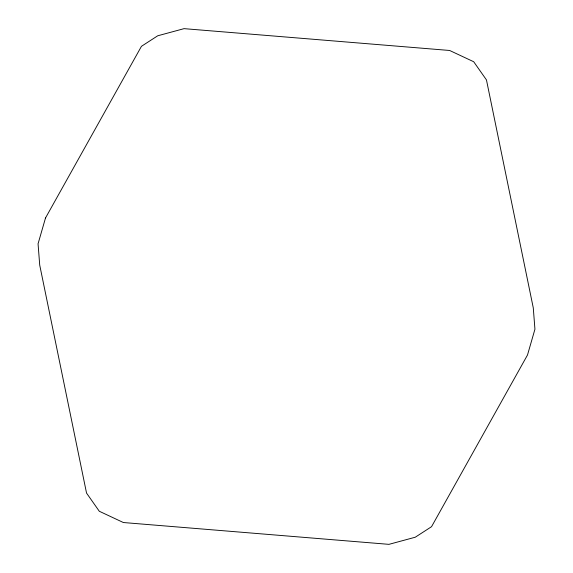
<?xml version="1.0" encoding="UTF-8"?>
<svg xmlns="http://www.w3.org/2000/svg" width="573" height="573" viewBox="0 0 573 573"><rect width="100%" height="100%" fill="white"/><g stroke="black" fill="none" stroke-linecap="round" stroke-linejoin="round"><path stroke-width="0.86" d="M45.503 217.991L38.062 243.79L39.716 265.091L86.544 493.088L99.301 511.259L123.36 522.526L388.938 544.35L415.26 537.223L431.548 526.687L527.497 355.009L534.938 329.21L533.284 307.909L486.456 79.912L473.699 61.741L449.64 50.474L184.062 28.65L157.74 35.777L141.452 46.313L45.503 217.991"/></g></svg>
